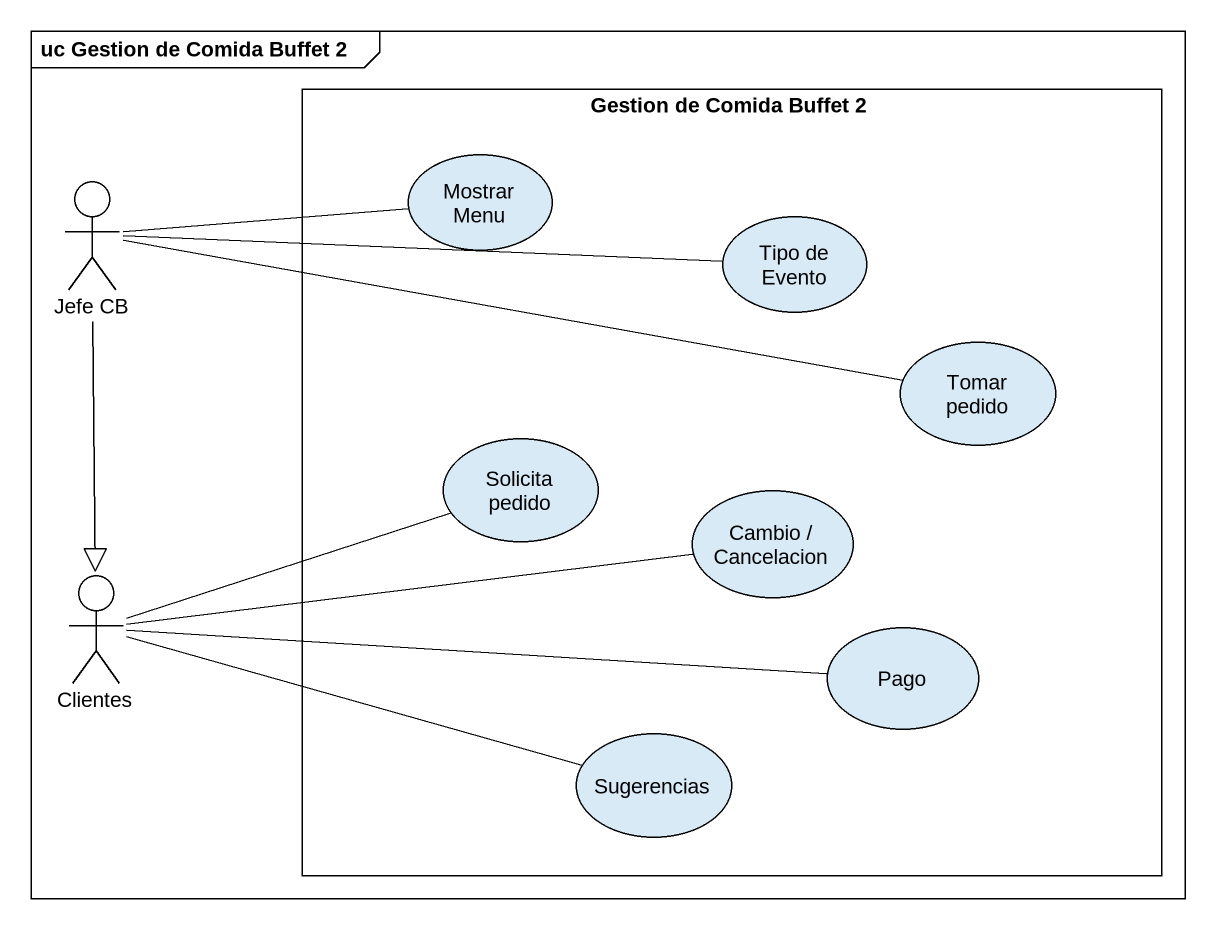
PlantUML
@startuml
mainframe uc Gestion de Comida Buffet 2
rectangle "Gestion de Comida Buffet 2" as Gestion_de_Comida_Buffet_2 {
  usecase "Mostrar Menu" as Mostrar_Menu
  usecase "Tipo de Evento" as Tipo_de_Evento
  usecase "Tomar pedido" as Tomar_pedido
  usecase "Solicita pedido" as Solicita_pedido
  usecase "Cambio / Cancelacion" as Cambio_Cancelacion
  usecase Pago
  usecase Sugerencias
}
actor "Jefe CB" as Jefe_CB
actor Clientes
Jefe_CB -right- Mostrar_Menu
Jefe_CB -right- Tipo_de_Evento
Jefe_CB -right- Tomar_pedido
Jefe_CB --|> Clientes
Clientes -right- Solicita_pedido
Clientes -right- Cambio_Cancelacion
Clientes -right- Pago
Clientes -right- Sugerencias
@enduml
